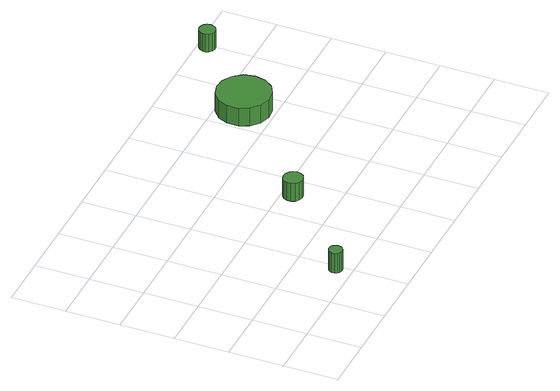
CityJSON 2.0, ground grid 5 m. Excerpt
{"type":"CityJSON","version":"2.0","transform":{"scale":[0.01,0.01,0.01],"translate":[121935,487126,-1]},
"CityObjects":{
"tree1":{"type":"SolitaryVegetationObject","attributes":{"function":"something"}},
"tree2":{"type":"SolitaryVegetationObject","attributes":{"function":"something"},"geometry":[{"type":"MultiSurface","lod":"1","boundaries":[[[0,1,2,3,4,5,6,7,8,9,10,11,12,13,14]],[[15,16,17,18,19,20,21,22,23,24,25,26,27,28,29]],[[0,29,28,1]],[[1,28,27,2]],[[2,27,26,3]],[[3,26,25,4]],[[4,25,24,5]],[[5,24,23,6]],[[6,23,22,7]],[[7,22,21,8]],[[8,21,20,9]],[[9,20,19,10]],[[10,19,18,11]],[[11,18,17,12]],[[12,17,16,13]],[[13,16,15,14]],[[14,15,29,0]]]}]},
"tree3":{"type":"SolitaryVegetationObject","attributes":{"function":"something"},"geometry":[{"type":"MultiSurface","lod":"1","boundaries":[[[30,31,32,33,34,35,36,37,38,39,40,41,42,43,44]],[[45,46,47,48,49,50,51,52,53,54,55,56,57,58,59]],[[30,59,58,31]],[[31,58,57,32]],[[32,57,56,33]],[[33,56,55,34]],[[34,55,54,35]],[[35,54,53,36]],[[36,53,52,37]],[[37,52,51,38]],[[38,51,50,39]],[[39,50,49,40]],[[40,49,48,41]],[[41,48,47,42]],[[42,47,46,43]],[[43,46,45,44]],[[44,45,59,30]]]}]},
"tree4":{"type":"SolitaryVegetationObject","attributes":{"function":"something"}},
"tree5":{"type":"SolitaryVegetationObject","attributes":{"function":"something"},"geometry":[{"type":"MultiSurface","lod":"1","boundaries":[[[60,61,62,63,64,65,66,67,68,69,70,71,72,73,74]],[[75,76,77,78,79,80,81,82,83,84,85,86,87,88,89]],[[60,89,88,61]],[[61,88,87,62]],[[62,87,86,63]],[[63,86,85,64]],[[64,85,84,65]],[[65,84,83,66]],[[66,83,82,67]],[[67,82,81,68]],[[68,81,80,69]],[[69,80,79,70]],[[70,79,78,71]],[[71,78,77,72]],[[72,77,76,73]],[[73,76,75,74]],[[74,75,89,60]]]}]},
"tree6":{"type":"SolitaryVegetationObject","attributes":{"function":"something"},"geometry":[{"type":"MultiSurface","lod":"1","boundaries":[[[90,91,92,93,94,95,96,97,98,99,100,101,102,103,104]],[[105,106,107,108,109,110,111,112,113,114,115,116,117,118,119]],[[90,119,118,91]],[[91,118,117,92]],[[92,117,116,93]],[[93,116,115,94]],[[94,115,114,95]],[[95,114,113,96]],[[96,113,112,97]],[[97,112,111,98]],[[98,111,110,99]],[[99,110,109,100]],[[100,109,108,101]],[[101,108,107,102]],[[102,107,106,103]],[[103,106,105,104]],[[104,105,119,90]]]}]},
"tree7":{"type":"SolitaryVegetationObject","attributes":{"function":"something"}}
},
"vertices":[
[1026,152,266],[1021,177,266],[1006,197,266],[984,210,266],[958,213,266],[934,205,266],[915,188,266],[904,164,266],[904,139,266],[915,115,266],[934,98,266],[958,90,266],[984,93,266],[1006,106,266],[1021,126,266],[1021,126,64],[1006,106,64],[984,93,64],[958,90,64],[934,98,64],[915,115,64],[904,139,64],[904,164,64],[915,188,64],[934,205,64],[958,213,64],[984,210,64],[1006,197,64],[1021,177,64],[1026,152,64],
[1890,903,247],[1882,939,247],[1860,969,247],[1828,987,247],[1791,991,247],[1756,980,247],[1728,955,247],[1713,921,247],[1713,884,247],[1728,850,247],[1756,825,247],[1791,814,247],[1828,818,247],[1860,836,247],[1882,866,247],[1882,866,64],[1860,836,64],[1828,818,64],[1791,814,64],[1756,825,64],[1728,850,64],[1713,884,64],[1713,921,64],[1728,955,64],[1756,980,64],[1791,991,64],[1828,987,64],[1860,969,64],[1882,939,64],[1890,903,64],
[3018,1775,248],[2997,1874,248],[2937,1957,248],[2849,2007,248],[2748,2018,248],[2652,1987,248],[2576,1919,248],[2535,1826,248],[2535,1724,248],[2576,1632,248],[2652,1564,248],[2748,1532,248],[2849,1543,248],[2937,1594,248],[2997,1676,248],[2997,1676,65],[2937,1594,65],[2849,1543,65],[2748,1532,65],[2652,1564,65],[2576,1632,65],[2535,1724,65],[2535,1826,65],[2576,1919,65],[2652,1987,65],[2748,2018,65],[2849,2007,65],[2937,1957,65],[2997,1874,65],[3018,1775,65],
[3554,2416,247],[3547,2446,247],[3529,2471,247],[3502,2486,247],[3472,2490,247],[3442,2480,247],[3419,2459,247],[3407,2431,247],[3407,2400,247],[3419,2372,247],[3442,2351,247],[3472,2342,247],[3502,2345,247],[3529,2361,247],[3547,2386,247],[3547,2386,65],[3529,2361,65],[3502,2345,65],[3472,2342,65],[3442,2351,65],[3419,2372,65],[3407,2400,65],[3407,2431,65],[3419,2459,65],[3442,2480,65],[3472,2490,65],[3502,2486,65],[3529,2471,65],[3547,2446,65],[3554,2416,65]
]}
